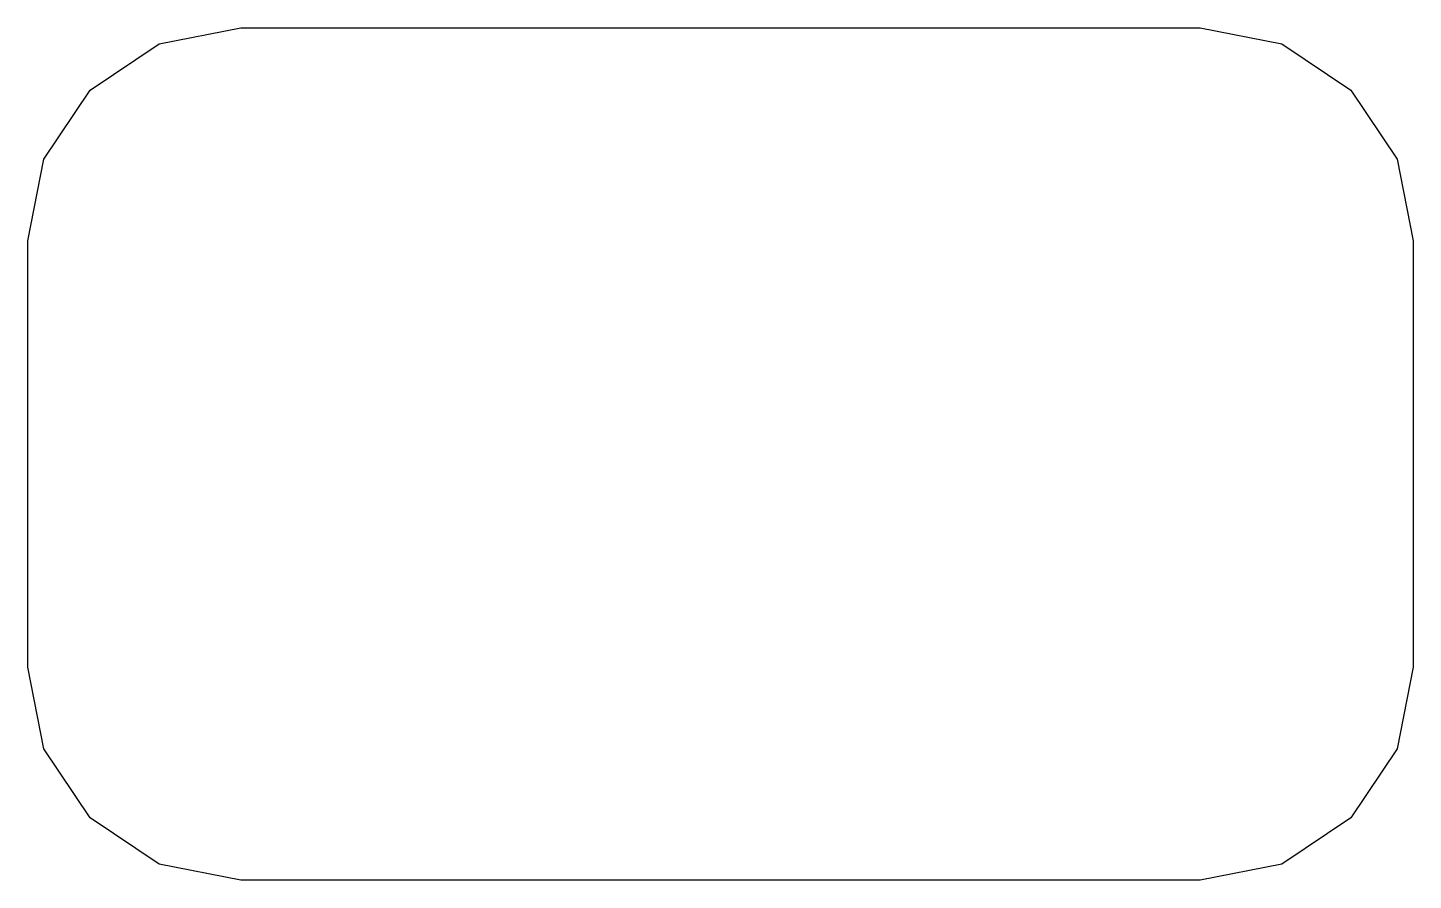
# Model space of a CAD drawing. Extents: x 3.62 to 11.01, y -6.32 to -1.07.
# Drawn here: x 8.78957 to 8.81516, y -3.09035 to -3.07461 of the extents above; entities that cross this region are included whole.
import ezdxf

# ---------------------------------------------------------------- set-up
doc = ezdxf.new("R2010")
doc.units = 0
doc.header["$MEASUREMENT"] = 0
doc.layers.add('BLACK', color=7, linetype='CONTINUOUS')

msp = doc.modelspace()

# ---------------------------------------------------------------- linework, layer by layer
at = {"layer": 'BLACK', "linetype": 'CONTINUOUS'}
for p, q in [((8.791997, -3.074906), (8.793504, -3.074606)), ((8.793504, -3.074606), (8.81122, -3.074606)), ((8.81122, -3.074606), (8.812727, -3.074906)), ((8.79072, -3.075759), (8.791997, -3.074906)), ((8.812727, -3.074906), (8.814004, -3.075759)), ((8.789867, -3.077037), (8.79072, -3.075759)), ((8.814004, -3.075759), (8.814858, -3.077037)), ((8.789567, -3.078543), (8.789867, -3.077037)), ((8.814858, -3.077037), (8.815157, -3.078543)), ((8.789567, -3.086417), (8.789567, -3.078543)), ((8.815157, -3.078543), (8.815157, -3.086417)), ((8.789867, -3.087924), (8.789567, -3.086417)), ((8.815157, -3.086417), (8.814858, -3.087924)), ((8.79072, -3.089201), (8.789867, -3.087924)), ((8.814858, -3.087924), (8.814004, -3.089201)), ((8.791997, -3.090055), (8.79072, -3.089201)), ((8.814004, -3.089201), (8.812727, -3.090055)), ((8.793504, -3.090354), (8.791997, -3.090055)), ((8.812727, -3.090055), (8.81122, -3.090354)), ((8.81122, -3.090354), (8.793504, -3.090354))]:
    msp.add_line(p, q, dxfattribs=at)

doc.saveas('drawing.dxf')
